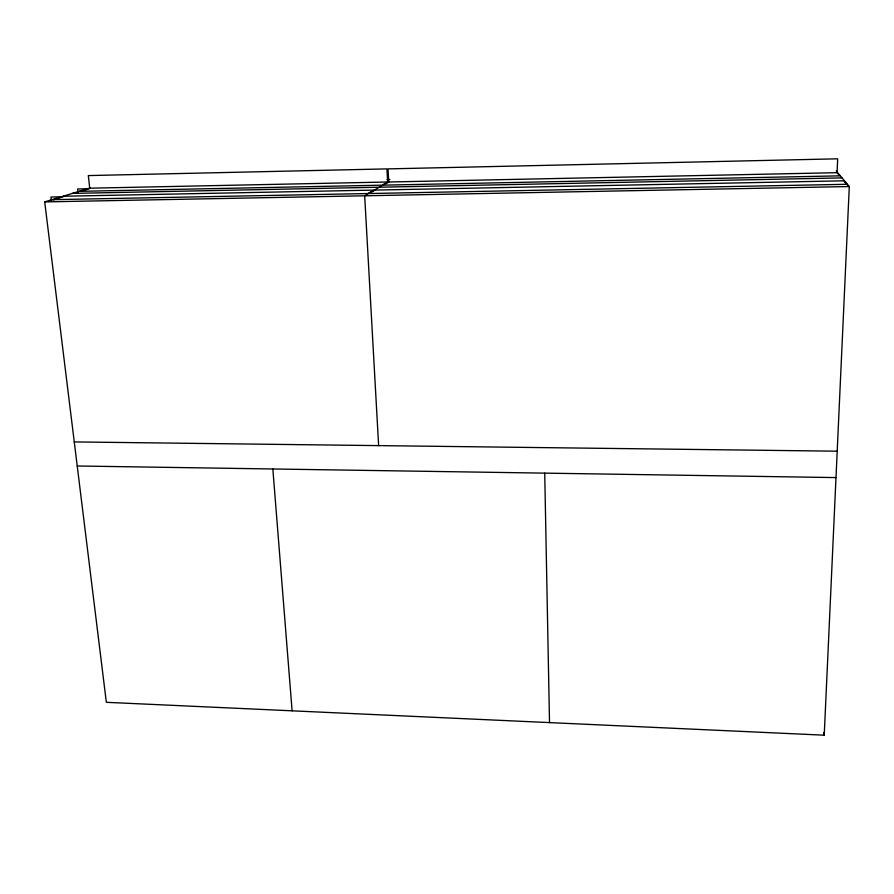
<?xml version="1.0" encoding="UTF-8"?>
<svg xmlns="http://www.w3.org/2000/svg" width="894" height="894" viewBox="0 0 894 894"><rect width="100%" height="100%" fill="white"/><g stroke="black" fill="none" stroke-linecap="round" stroke-linejoin="round"><path stroke-width="1.34" d="M837.075 172.687L837.667 158.819L388.03 168.888L388.689 181.996L383.325 185.147L839.712 175.85L837.075 172.687L388.689 181.996M90.171 187.919L44.7 201.899L106.341 702.315L824.223 735.181L849.3 186.544L836.281 171.022M387.627 182.007L89.746 188.198L88.316 175.582L386.957 168.888L387.627 182.007L382.23 185.17L79.521 191.338M389.303 181.326L364.674 195.797L378.631 445.614M53.249 199.854L63.172 196.792L50.969 197.038L51.483 201.184M82.918 190.701L89.322 188.735L77.599 188.969L78.08 193.115M387.091 179.482L389.873 179.426M72.38 193.395L842.047 177.906M63.608 196.233L373.826 190.098L367.926 193.551L52.467 199.664M44.7 201.899L849.3 186.544M74.269 441.915L837.209 451.191M77.23 465.986L836.002 477.586M844.45 181.404L847.367 184.89M823.754 732.532L824.223 735.181M272.838 468.981L292.114 710.819M544.725 473.127L549.519 722.609M374.932 190.087L369.066 193.529L846.763 184.287L843.858 180.811L374.932 190.087"/></g></svg>
